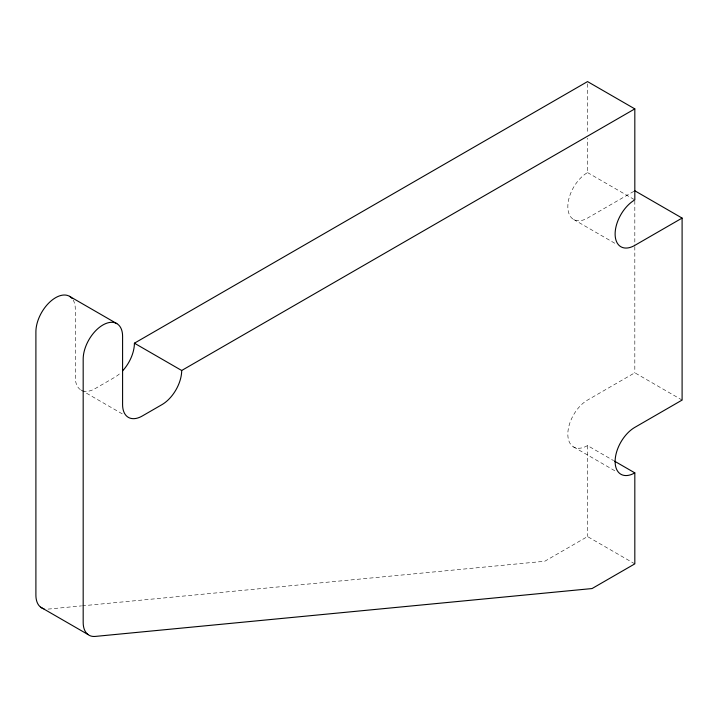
<?xml version="1.0" encoding="UTF-8"?>
<svg xmlns="http://www.w3.org/2000/svg" width="718" height="718" viewBox="0 0 718 718"><rect width="100%" height="100%" fill="white"/><g stroke="black" fill="none" stroke-linecap="round" stroke-linejoin="round"><path stroke-width="0.54" stroke-dasharray="3.59 2.69" d="M633.85 191.338L587.53 218.084A27.858 16.083 -60 0 1 567.83 206.703A27.858 16.083 -60 0 1 587.53 172.58L587.53 138.179M682.1 400.07L634.82 372.777L587.53 400.07A27.858 16.083 -60 0 0 567.83 434.202A27.858 16.083 -60 0 0 587.53 445.573L613.585 460.615M634.82 563.863L587.53 536.57L544.774 561.252L82.633 605.786M48.025 609.115L81.511 605.884M587.53 172.58L634.82 199.882M573.601 219.457L617.022 244.533M573.601 446.955L617.022 472.022M81.071 390.071L122.563 414.035M634.82 200.834L634.82 245.493M634.82 246.606L634.82 372.777M587.53 83.809L587.53 133.745M587.53 445.573L587.53 536.57M73.155 299.98A27.858 16.083 -60 0 1 75.3 309.072L75.3 377.318A27.858 16.083 -60 0 0 95 388.698L114.7 377.318A27.858 16.083 -60 0 0 121.207 372.292"/><path stroke-width="1.08" d="M122.59 370.874A27.858 16.083 -60 0 0 134.41 343.195L587.53 81.583L634.82 108.885L634.82 199.882A27.858 16.083 -60 0 0 615.12 234.005A27.858 16.083 -60 0 0 634.82 245.376L682.1 218.084L682.1 400.07L634.82 427.372A27.858 16.083 -60 0 0 615.12 461.495A27.858 16.083 -60 0 0 634.82 472.875L634.82 563.863L592.054 588.554L95.306 636.417A27.858 16.083 -60 0 1 83.18 622.416L83.18 359.117A27.858 16.083 -60 0 1 102.88 324.994A27.858 16.083 -60 0 1 122.59 336.374L122.59 404.62A27.858 16.083 -60 0 0 142.29 415.991L161.99 404.62A27.858 16.083 -60 0 0 181.69 370.497L634.82 108.885M634.82 190.782L682.1 218.084M614.554 461.171L634.82 472.875M69.529 296.319L116.819 323.621M134.41 343.195L181.69 370.497M40.603 607.15L87.892 634.452M43.995 608.828A27.858 16.083 -60 0 1 35.9 595.114L35.9 331.824A27.858 16.083 -60 0 1 49.883 301.973A27.858 16.083 -60 0 1 71.988 298.356"/></g></svg>
